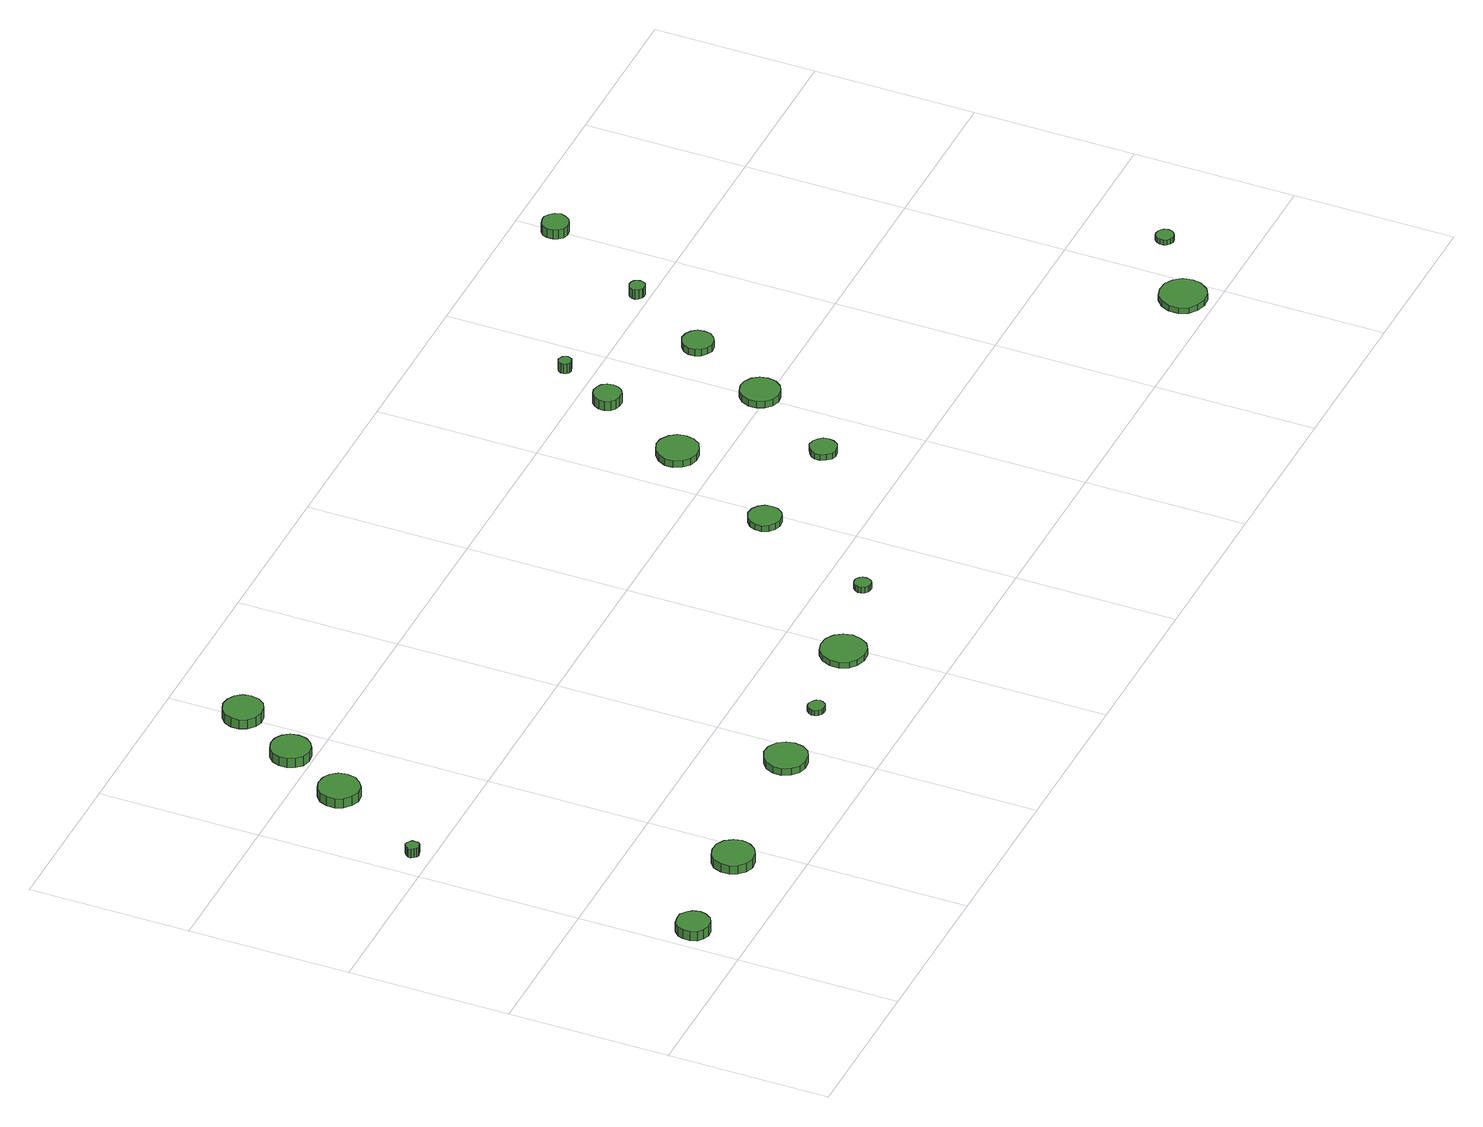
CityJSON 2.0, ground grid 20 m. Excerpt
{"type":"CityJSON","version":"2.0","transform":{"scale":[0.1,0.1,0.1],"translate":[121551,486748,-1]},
"CityObjects":{
"tree1":{"type":"SolitaryVegetationObject","attributes":{"function":"something"},"geometry":[{"type":"MultiSurface","lod":"1","boundaries":[[[0,1,2,3,4,5,6,7,8,9,10,11,12,13,14]],[[15,16,17,18,19,20,21,22,23,24,25,26,27,28,29]],[[0,29,28,1]],[[1,28,27,2]],[[2,27,26,3]],[[3,26,25,4]],[[4,25,24,5]],[[5,24,23,6]],[[6,23,22,7]],[[7,22,21,8]],[[8,21,20,9]],[[9,20,19,10]],[[10,19,18,11]],[[11,18,17,12]],[[12,17,16,13]],[[13,16,15,14]],[[14,15,29,0]]]}]},
"tree2":{"type":"SolitaryVegetationObject","attributes":{"function":"something"},"geometry":[{"type":"MultiSurface","lod":"1","boundaries":[[[30,31,32,33,34,35,36,37,38,39,40,41,42,43,44]],[[45,46,47,48,49,50,51,52,53,54,55,56,57,58,59]],[[30,59,58,31]],[[31,58,57,32]],[[32,57,56,33]],[[33,56,55,34]],[[34,55,54,35]],[[35,54,53,36]],[[36,53,52,37]],[[37,52,51,38]],[[38,51,50,39]],[[39,50,49,40]],[[40,49,48,41]],[[41,48,47,42]],[[42,47,46,43]],[[43,46,45,44]],[[44,45,59,30]]]}]},
"tree3":{"type":"SolitaryVegetationObject","attributes":{"function":"something"},"geometry":[{"type":"MultiSurface","lod":"1","boundaries":[[[60,61,62,63,64,65,66,67,68,69,70,71,72,73,74]],[[75,76,77,78,79,80,81,82,83,84,85,86,87,88,89]],[[60,89,88,61]],[[61,88,87,62]],[[62,87,86,63]],[[63,86,85,64]],[[64,85,84,65]],[[65,84,83,66]],[[66,83,82,67]],[[67,82,81,68]],[[68,81,80,69]],[[69,80,79,70]],[[70,79,78,71]],[[71,78,77,72]],[[72,77,76,73]],[[73,76,75,74]],[[74,75,89,60]]]}]},
"tree4":{"type":"SolitaryVegetationObject","attributes":{"function":"something"},"geometry":[{"type":"MultiSurface","lod":"1","boundaries":[[[90,91,92,93,94,95,96,97,98,99,100,101,102,103,104]],[[105,106,107,108,109,110,111,112,113,114,115,116,117,118,119]],[[90,119,118,91]],[[91,118,117,92]],[[92,117,116,93]],[[93,116,115,94]],[[94,115,114,95]],[[95,114,113,96]],[[96,113,112,97]],[[97,112,111,98]],[[98,111,110,99]],[[99,110,109,100]],[[100,109,108,101]],[[101,108,107,102]],[[102,107,106,103]],[[103,106,105,104]],[[104,105,119,90]]]}]},
"tree5":{"type":"SolitaryVegetationObject","attributes":{"function":"something"},"geometry":[{"type":"MultiSurface","lod":"1","boundaries":[[[120,121,122,123,124,125,126,127,128,129,130,131,132,133,134]],[[135,136,137,138,139,140,141,142,143,144,145,146,147,148,149]],[[120,149,148,121]],[[121,148,147,122]],[[122,147,146,123]],[[123,146,145,124]],[[124,145,144,125]],[[125,144,143,126]],[[126,143,142,127]],[[127,142,141,128]],[[128,141,140,129]],[[129,140,139,130]],[[130,139,138,131]],[[131,138,137,132]],[[132,137,136,133]],[[133,136,135,134]],[[134,135,149,120]]]}]},
"tree6":{"type":"SolitaryVegetationObject","attributes":{"function":"something"},"geometry":[{"type":"MultiSurface","lod":"1","boundaries":[[[150,151,152,153,154,155,156,157,158,159,160,161,162,163,164]],[[165,166,167,168,169,170,171,172,173,174,175,176,177,178,179]],[[150,179,178,151]],[[151,178,177,152]],[[152,177,176,153]],[[153,176,175,154]],[[154,175,174,155]],[[155,174,173,156]],[[156,173,172,157]],[[157,172,171,158]],[[158,171,170,159]],[[159,170,169,160]],[[160,169,168,161]],[[161,168,167,162]],[[162,167,166,163]],[[163,166,165,164]],[[164,165,179,150]]]}]},
"tree7":{"type":"SolitaryVegetationObject","attributes":{"function":"something"},"geometry":[{"type":"MultiSurface","lod":"1","boundaries":[[[180,181,182,183,184,185,186,187,188,189,190,191,192,193,194]],[[195,196,197,198,199,200,201,202,203,204,205,206,207,208,209]],[[180,209,208,181]],[[181,208,207,182]],[[182,207,206,183]],[[183,206,205,184]],[[184,205,204,185]],[[185,204,203,186]],[[186,203,202,187]],[[187,202,201,188]],[[188,201,200,189]],[[189,200,199,190]],[[190,199,198,191]],[[191,198,197,192]],[[192,197,196,193]],[[193,196,195,194]],[[194,195,209,180]]]}]},
"tree8":{"type":"SolitaryVegetationObject","attributes":{"function":"something"},"geometry":[{"type":"MultiSurface","lod":"1","boundaries":[[[210,211,212,213,214,215,216,217,218,219,220,221,222,223,224]],[[225,226,227,228,229,230,231,232,233,234,235,236,237,238,239]],[[210,239,238,211]],[[211,238,237,212]],[[212,237,236,213]],[[213,236,235,214]],[[214,235,234,215]],[[215,234,233,216]],[[216,233,232,217]],[[217,232,231,218]],[[218,231,230,219]],[[219,230,229,220]],[[220,229,228,221]],[[221,228,227,222]],[[222,227,226,223]],[[223,226,225,224]],[[224,225,239,210]]]}]},
"tree9":{"type":"SolitaryVegetationObject","attributes":{"function":"something"},"geometry":[{"type":"MultiSurface","lod":"1","boundaries":[[[240,241,242,243,244,245,246,247,248,249,250,251,252,253,254]],[[255,256,257,258,259,260,261,262,263,264,265,266,267,268,269]],[[240,269,268,241]],[[241,268,267,242]],[[242,267,266,243]],[[243,266,265,244]],[[244,265,264,245]],[[245,264,263,246]],[[246,263,262,247]],[[247,262,261,248]],[[248,261,260,249]],[[249,260,259,250]],[[250,259,258,251]],[[251,258,257,252]],[[252,257,256,253]],[[253,256,255,254]],[[254,255,269,240]]]}]},
"tree10":{"type":"SolitaryVegetationObject","attributes":{"function":"something"},"geometry":[{"type":"MultiSurface","lod":"1","boundaries":[[[270,271,272,273,274,275,276,277,278,279,280,281,282,283,284]],[[285,286,287,288,289,290,291,292,293,294,295,296,297,298,299]],[[270,299,298,271]],[[271,298,297,272]],[[272,297,296,273]],[[273,296,295,274]],[[274,295,294,275]],[[275,294,293,276]],[[276,293,292,277]],[[277,292,291,278]],[[278,291,290,279]],[[279,290,289,280]],[[280,289,288,281]],[[281,288,287,282]],[[282,287,286,283]],[[283,286,285,284]],[[284,285,299,270]]]}]},
"tree11":{"type":"SolitaryVegetationObject","attributes":{"function":"something"},"geometry":[{"type":"MultiSurface","lod":"1","boundaries":[[[300,301,302,303,304,305,306,307,308,309,310,311,312,313,314]],[[315,316,317,318,319,320,321,322,323,324,325,326,327,328,329]],[[300,329,328,301]],[[301,328,327,302]],[[302,327,326,303]],[[303,326,325,304]],[[304,325,324,305]],[[305,324,323,306]],[[306,323,322,307]],[[307,322,321,308]],[[308,321,320,309]],[[309,320,319,310]],[[310,319,318,311]],[[311,318,317,312]],[[312,317,316,313]],[[313,316,315,314]],[[314,315,329,300]]]}]},
"tree12":{"type":"SolitaryVegetationObject","attributes":{"function":"something"},"geometry":[{"type":"MultiSurface","lod":"1","boundaries":[[[330,331,332,333,334,335,336,337,338,339,340,341,342,343,344]],[[345,346,347,348,349,350,351,352,353,354,355,356,357,358,359]],[[330,359,358,331]],[[331,358,357,332]],[[332,357,356,333]],[[333,356,355,334]],[[334,355,354,335]],[[335,354,353,336]],[[336,353,352,337]],[[337,352,351,338]],[[338,351,350,339]],[[339,350,349,340]],[[340,349,348,341]],[[341,348,347,342]],[[342,347,346,343]],[[343,346,345,344]],[[344,345,359,330]]]}]},
"tree13":{"type":"SolitaryVegetationObject","attributes":{"function":"something"},"geometry":[{"type":"MultiSurface","lod":"1","boundaries":[[[360,361,362,363,364,365,366,367,368,369,370,371,372,373,374]],[[375,376,377,378,379,380,381,382,383,384,385,386,387,388,389]],[[360,389,388,361]],[[361,388,387,362]],[[362,387,386,363]],[[363,386,385,364]],[[364,385,384,365]],[[365,384,383,366]],[[366,383,382,367]],[[367,382,381,368]],[[368,381,380,369]],[[369,380,379,370]],[[370,379,378,371]],[[371,378,377,372]],[[372,377,376,373]],[[373,376,375,374]],[[374,375,389,360]]]}]},
"tree14":{"type":"SolitaryVegetationObject","attributes":{"function":"something"},"geometry":[{"type":"MultiSurface","lod":"1","boundaries":[[[390,391,392,393,394,395,396,397,398,399,400,401,402,403,404]],[[405,406,407,408,409,410,411,412,413,414,415,416,417,418,419]],[[390,419,418,391]],[[391,418,417,392]],[[392,417,416,393]],[[393,416,415,394]],[[394,415,414,395]],[[395,414,413,396]],[[396,413,412,397]],[[397,412,411,398]],[[398,411,410,399]],[[399,410,409,400]],[[400,409,408,401]],[[401,408,407,402]],[[402,407,406,403]],[[403,406,405,404]],[[404,405,419,390]]]}]},
"tree15":{"type":"SolitaryVegetationObject","attributes":{"function":"something"},"geometry":[{"type":"MultiSurface","lod":"1","boundaries":[[[420,421,422,423,424,425,426,427,428,429,430,431,432,433,434]],[[435,436,437,438,439,440,441,442,443,444,445,446,447,448,449]],[[420,449,448,421]],[[421,448,447,422]],[[422,447,446,423]],[[423,446,445,424]],[[424,445,444,425]],[[425,444,443,426]],[[426,443,442,427]],[[427,442,441,428]],[[428,441,440,429]],[[429,440,439,430]],[[430,439,438,431]],[[431,438,437,432]],[[432,437,436,433]],[[433,436,435,434]],[[434,435,449,420]]]}]},
"tree16":{"type":"SolitaryVegetationObject","attributes":{"function":"something"},"geometry":[{"type":"MultiSurface","lod":"1","boundaries":[[[450,451,452,453,454,455,456,457,458,459,460,461,462,463,464]],[[465,466,467,468,469,470,471,472,473,474,475,476,477,478,479]],[[450,479,478,451]],[[451,478,477,452]],[[452,477,476,453]],[[453,476,475,454]],[[454,475,474,455]],[[455,474,473,456]],[[456,473,472,457]],[[457,472,471,458]],[[458,471,470,459]],[[459,470,469,460]],[[460,469,468,461]],[[461,468,467,462]],[[462,467,466,463]],[[463,466,465,464]],[[464,465,479,450]]]}]},
"tree17":{"type":"SolitaryVegetationObject","attributes":{"function":"something"},"geometry":[{"type":"MultiSurface","lod":"1","boundaries":[[[480,481,482,483,484,485,486,487,488,489,490,491,492,493,494]],[[495,496,497,498,499,500,501,502,503,504,505,506,507,508,509]],[[480,509,508,481]],[[481,508,507,482]],[[482,507,506,483]],[[483,506,505,484]],[[484,505,504,485]],[[485,504,503,486]],[[486,503,502,487]],[[487,502,501,488]],[[488,501,500,489]],[[489,500,499,490]],[[490,499,498,491]],[[491,498,497,492]],[[492,497,496,493]],[[493,496,495,494]],[[494,495,509,480]]]}]},
"tree18":{"type":"SolitaryVegetationObject","attributes":{"function":"something"},"geometry":[{"type":"MultiSurface","lod":"1","boundaries":[[[510,511,512,513,514,515,516,517,518,519,520,521,522,523,524]],[[525,526,527,528,529,530,531,532,533,534,535,536,537,538,539]],[[510,539,538,511]],[[511,538,537,512]],[[512,537,536,513]],[[513,536,535,514]],[[514,535,534,515]],[[515,534,533,516]],[[516,533,532,517]],[[517,532,531,518]],[[518,531,530,519]],[[519,530,529,520]],[[520,529,528,521]],[[521,528,527,522]],[[522,527,526,523]],[[523,526,525,524]],[[524,525,539,510]]]}]},
"tree19":{"type":"SolitaryVegetationObject","attributes":{"function":"something"},"geometry":[{"type":"MultiSurface","lod":"1","boundaries":[[[540,541,542,543,544,545,546,547,548,549,550,551,552,553,554]],[[555,556,557,558,559,560,561,562,563,564,565,566,567,568,569]],[[540,569,568,541]],[[541,568,567,542]],[[542,567,566,543]],[[543,566,565,544]],[[544,565,564,545]],[[545,564,563,546]],[[546,563,562,547]],[[547,562,561,548]],[[548,561,560,549]],[[549,560,559,550]],[[550,559,558,551]],[[551,558,557,552]],[[552,557,556,553]],[[553,556,555,554]],[[554,555,569,540]]]}]},
"tree20":{"type":"SolitaryVegetationObject","attributes":{"function":"something"},"geometry":[{"type":"MultiSurface","lod":"1","boundaries":[[[570,571,572,573,574,575,576,577,578,579,580,581,582,583,584]],[[585,586,587,588,589,590,591,592,593,594,595,596,597,598,599]],[[570,599,598,571]],[[571,598,597,572]],[[572,597,596,573]],[[573,596,595,574]],[[574,595,594,575]],[[575,594,593,576]],[[576,593,592,577]],[[577,592,591,578]],[[578,591,590,579]],[[579,590,589,580]],[[580,589,588,581]],[[581,588,587,582]],[[582,587,586,583]],[[583,586,585,584]],[[584,585,599,570]]]}]},
"tree21":{"type":"SolitaryVegetationObject","attributes":{"function":"something"},"geometry":[{"type":"MultiSurface","lod":"1","boundaries":[[[600,601,602,603,604,605,606,607,608,609,610,611,612,613,614]],[[615,616,617,618,619,620,621,622,623,624,625,626,627,628,629]],[[600,629,628,601]],[[601,628,627,602]],[[602,627,626,603]],[[603,626,625,604]],[[604,625,624,605]],[[605,624,623,606]],[[606,623,622,607]],[[607,622,621,608]],[[608,621,620,609]],[[609,620,619,610]],[[610,619,618,611]],[[611,618,617,612]],[[612,617,616,613]],[[613,616,615,614]],[[614,615,629,600]]]}]}
},
"vertices":[
[47,67,25],[45,76,25],[40,82,25],[33,87,25],[24,87,25],[16,85,25],[10,79,25],[7,72,25],[7,63,25],[10,55,25],[16,50,25],[24,47,25],[33,48,25],[40,52,25],[45,59,25],[45,59,12],[40,52,12],[33,48,12],[24,47,12],[16,50,12],[10,55,12],[7,63,12],[7,72,12],[10,79,12],[16,85,12],[24,87,12],[33,87,12],[40,82,12],[45,76,12],[47,67,12],
[47,424,19],[47,428,19],[45,430,19],[42,432,19],[38,433,19],[35,431,19],[33,429,19],[31,426,19],[31,423,19],[33,420,19],[35,417,19],[38,416,19],[42,417,19],[45,418,19],[47,421,19],[47,421,7],[45,418,7],[42,417,7],[38,416,7],[35,417,7],[33,420,7],[31,423,7],[31,426,7],[33,429,7],[35,431,7],[38,433,7],[42,432,7],[45,430,7],[47,428,7],[47,424,7],
[199,81,19],[196,91,19],[190,100,19],[181,105,19],[170,106,19],[160,103,19],[152,96,19],[148,86,19],[148,75,19],[152,66,19],[160,59,19],[170,55,19],[181,57,19],[190,62,19],[196,70,19],[196,70,7],[190,62,7],[181,57,7],[170,55,7],[160,59,7],[152,66,7],[148,75,7],[148,86,7],[152,96,7],[160,103,7],[170,106,7],[181,105,7],[190,100,7],[196,91,7],[199,81,7],
[133,546,20],[131,557,20],[125,565,20],[116,570,20],[105,571,20],[96,568,20],[88,561,20],[84,552,20],[84,541,20],[88,532,20],[96,525,20],[105,521,20],[116,522,20],[125,528,20],[131,536,20],[131,536,7],[125,528,7],[116,522,7],[105,521,7],[96,525,7],[88,532,7],[84,541,7],[84,552,7],[88,561,7],[96,568,7],[105,571,7],[116,570,7],[125,565,7],[131,557,7],[133,546,7],
[176,626,23],[174,636,23],[168,644,23],[160,649,23],[150,650,23],[140,647,23],[133,640,23],[129,631,23],[129,621,23],[133,612,23],[140,605,23],[150,602,23],[160,603,23],[168,608,23],[174,616,23],[174,616,10],[168,608,10],[160,603,10],[150,602,10],[140,605,10],[133,612,10],[129,621,10],[129,631,10],[133,640,10],[140,647,10],[150,650,10],[160,649,10],[168,644,10],[174,636,10],[176,626,10],
[398,102,16],[396,112,16],[390,121,16],[380,127,16],[369,128,16],[359,124,16],[351,117,16],[346,107,16],[346,96,16],[351,86,16],[359,79,16],[369,76,16],[380,77,16],[390,82,16],[396,91,16],[396,91,7],[390,82,7],[380,77,7],[369,76,7],[359,79,7],[351,86,7],[346,96,7],[346,107,7],[351,117,7],[359,124,7],[369,128,7],[380,127,7],[390,121,7],[396,112,7],[398,102,7],
[221,705,25],[219,715,25],[213,723,25],[204,728,25],[194,729,25],[185,726,25],[177,719,25],[173,710,25],[173,700,25],[177,691,25],[185,684,25],[194,681,25],[204,682,25],[213,687,25],[219,695,25],[219,695,12],[213,687,12],[204,682,12],[194,681,12],[185,684,12],[177,691,12],[173,700,12],[173,710,12],[177,719,12],[185,726,12],[194,729,12],[204,728,12],[213,723,12],[219,715,12],[221,705,12],
[487,109,14],[486,113,14],[483,116,14],[479,118,14],[475,119,14],[471,118,14],[468,115,14],[466,111,14],[466,107,14],[468,103,14],[471,100,14],[475,99,14],[479,99,14],[483,101,14],[486,105,14],[486,105,7],[483,101,7],[479,99,7],[475,99,7],[471,100,7],[468,103,7],[466,107,7],[466,111,7],[468,115,7],[471,118,7],[475,119,7],[479,118,7],[483,116,7],[486,113,7],[487,109,7],
[616,124,15],[613,135,15],[607,144,15],[597,150,15],[585,151,15],[574,148,15],[566,140,15],[561,129,15],[561,118,15],[566,107,15],[574,100,15],[585,96,15],[597,97,15],[607,103,15],[613,112,15],[613,112,7],[607,103,7],[597,97,7],[585,96,7],[574,100,7],[566,107,7],[561,118,7],[561,129,7],[566,140,7],[574,148,7],[585,151,7],[597,150,7],[607,144,7],[613,135,7],[616,124,7],
[723,154,15],[722,158,15],[720,161,15],[716,164,15],[712,164,15],[708,163,15],[705,160,15],[703,156,15],[703,152,15],[705,148,15],[708,145,15],[712,144,15],[716,144,15],[720,146,15],[722,150,15],[722,150,7],[720,146,7],[716,144,7],[712,144,7],[708,145,7],[705,148,7],[703,152,7],[703,156,7],[705,160,7],[708,163,7],[712,164,7],[716,164,7],[720,161,7],[722,158,7],[723,154,7],
[805,308,15],[804,316,15],[799,323,15],[792,327,15],[783,328,15],[776,325,15],[769,320,15],[766,312,15],[766,304,15],[769,296,15],[776,291,15],[783,288,15],[792,289,15],[799,293,15],[804,300,15],[804,300,7],[799,293,7],[792,289,7],[783,288,7],[776,291,7],[769,296,7],[766,304,7],[766,312,7],[769,320,7],[776,325,7],[783,328,7],[792,327,7],[799,323,7],[804,316,7],[805,308,7],
[889,451,16],[887,462,16],[881,470,16],[871,476,16],[861,477,16],[851,473,16],[843,466,16],[838,456,16],[838,446,16],[843,436,16],[851,429,16],[861,426,16],[871,427,16],[881,432,16],[887,441,16],[887,441,7],[881,432,7],[871,427,7],[861,426,7],[851,429,7],[843,436,7],[838,446,7],[838,456,7],[843,466,7],[851,473,7],[861,477,7],[871,476,7],[881,470,7],[887,462,7],[889,451,7],
[950,299,15],[949,306,15],[945,311,15],[939,315,15],[932,316,15],[926,313,15],[921,309,15],[918,303,15],[918,296,15],[921,290,15],[926,285,15],[932,283,15],[939,284,15],[945,287,15],[949,293,15],[949,293,7],[945,287,7],[939,284,7],[932,283,7],[926,285,7],[921,290,7],[918,296,7],[918,303,7],[921,309,7],[926,313,7],[932,316,7],[939,315,7],[945,311,7],[949,306,7],[950,299,7],
[940,565,20],[939,572,20],[935,578,20],[929,581,20],[922,582,20],[915,580,20],[910,575,20],[907,569,20],[907,562,20],[910,555,20],[915,551,20],[922,549,20],[929,549,20],[935,553,20],[939,558,20],[939,558,7],[935,553,7],[929,549,7],[922,549,7],[915,551,7],[910,555,7],[907,562,7],[907,569,7],[910,575,7],[915,580,7],[922,582,7],[929,581,7],[935,578,7],[939,572,7],[940,565,7],
[1028,409,16],[1026,419,16],[1020,427,16],[1011,432,16],[1002,433,16],[992,430,16],[985,423,16],[981,414,16],[981,404,16],[985,395,16],[992,388,16],[1002,385,16],[1011,386,16],[1020,391,16],[1026,399,16],[1026,399,7],[1020,391,7],[1011,386,7],[1002,385,7],[992,388,7],[985,395,7],[981,404,7],[981,414,7],[985,423,7],[992,430,7],[1002,433,7],[1011,432,7],[1020,427,7],[1026,419,7],[1028,409,7],
[968,634,21],[967,637,21],[965,640,21],[962,641,21],[959,642,21],[956,641,21],[954,639,21],[952,636,21],[952,632,21],[954,629,21],[956,627,21],[959,626,21],[962,627,21],[965,628,21],[967,631,21],[967,631,8],[965,628,8],[962,627,8],[959,626,8],[956,627,8],[954,629,8],[952,632,8],[952,636,8],[954,639,8],[956,641,8],[959,642,8],[962,641,8],[965,640,8],[967,637,8],[968,634,8],
[1080,512,17],[1079,520,17],[1074,526,17],[1067,530,17],[1059,531,17],[1052,528,17],[1046,523,17],[1043,516,17],[1043,508,17],[1046,501,17],[1052,496,17],[1059,493,17],[1067,494,17],[1074,498,17],[1079,504,17],[1079,504,8],[1074,498,8],[1067,494,8],[1059,493,8],[1052,496,8],[1046,501,8],[1043,508,8],[1043,516,8],[1046,523,8],[1052,528,8],[1059,531,8],[1067,530,8],[1074,526,8],[1079,520,8],[1080,512,8],
[1131,614,24],[1130,618,24],[1128,621,24],[1124,623,24],[1120,623,24],[1117,622,24],[1114,620,24],[1112,616,24],[1112,612,24],[1114,609,24],[1117,606,24],[1120,605,24],[1124,605,24],[1128,607,24],[1130,610,24],[1130,610,11],[1128,607,11],[1124,605,11],[1120,605,11],[1117,606,11],[1114,609,11],[1112,612,11],[1112,616,11],[1114,620,11],[1117,622,11],[1120,623,11],[1124,623,11],[1128,621,11],[1130,618,11],[1131,614,11],
[1394,37,17],[1392,49,17],[1385,58,17],[1375,64,17],[1363,65,17],[1352,62,17],[1343,54,17],[1338,43,17],[1338,31,17],[1343,20,17],[1352,13,17],[1363,9,17],[1375,10,17],[1385,16,17],[1392,26,17],[1392,26,9],[1385,16,9],[1375,10,9],[1363,9,9],[1352,13,9],[1343,20,9],[1338,31,9],[1338,43,9],[1343,54,9],[1352,62,9],[1363,65,9],[1375,64,9],[1385,58,9],[1392,49,9],[1394,37,9],
[1211,748,25],[1209,755,25],[1205,760,25],[1199,764,25],[1193,764,25],[1186,762,25],[1181,758,25],[1179,752,25],[1179,745,25],[1181,739,25],[1186,734,25],[1193,732,25],[1199,733,25],[1205,736,25],[1209,742,25],[1209,742,12],[1205,736,12],[1199,733,12],[1193,732,12],[1186,734,12],[1181,739,12],[1179,745,12],[1179,752,12],[1181,758,12],[1186,762,12],[1193,764,12],[1199,764,12],[1205,760,12],[1209,755,12],[1211,748,12],
[1474,102,15],[1473,107,15],[1470,110,15],[1467,112,15],[1462,113,15],[1458,112,15],[1454,108,15],[1453,104,15],[1453,100,15],[1454,96,15],[1458,93,15],[1462,91,15],[1467,92,15],[1470,94,15],[1473,98,15],[1473,98,8],[1470,94,8],[1467,92,8],[1462,91,8],[1458,93,8],[1454,96,8],[1453,100,8],[1453,104,8],[1454,108,8],[1458,112,8],[1462,113,8],[1467,112,8],[1470,110,8],[1473,107,8],[1474,102,8]
]}
